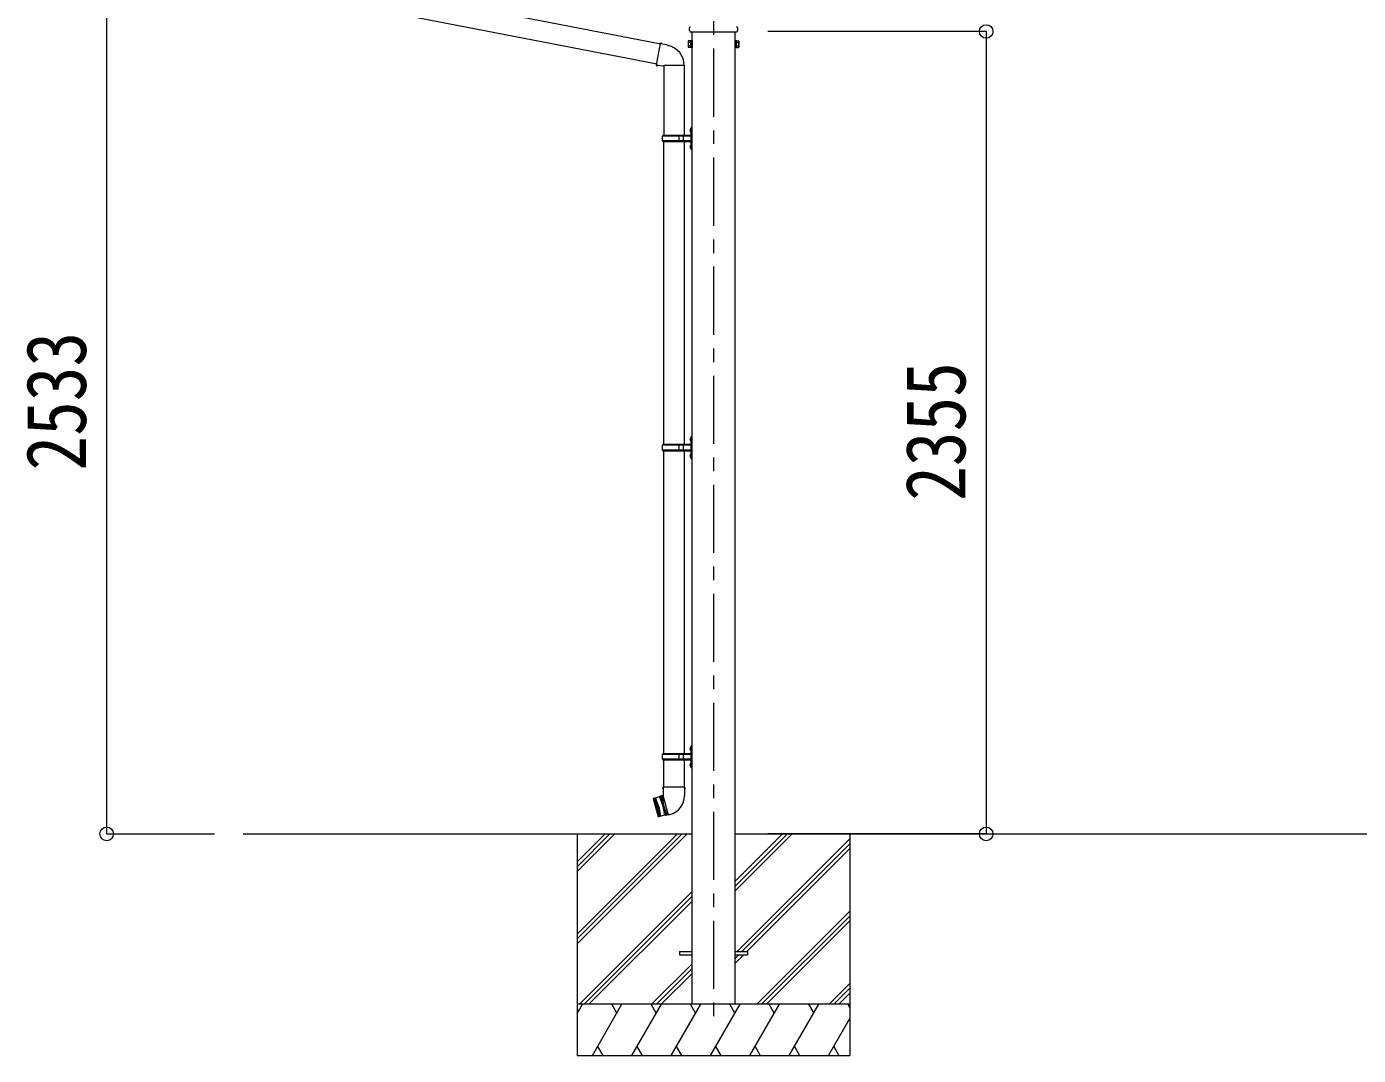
# Model space of a CAD drawing. Units: millimetres at full size, sheet at 1:40. Extents: x -11243 to 11243, y -7760 to 7760.
# Drawn here: x 237 to 4144, y -4939 to -1920 of the extents above; entities that cross this region are included whole.
import ezdxf
from ezdxf.enums import TextEntityAlignment as Align

# ---------------------------------------------------------------- set-up
doc = ezdxf.new("R2010")
doc.units = ezdxf.units.MM
doc.header["$LTSCALE"] = 40
doc.header["$PDMODE"] = 32
doc.header["$PDSIZE"] = 40
doc.linetypes.add('CHAIN1', pattern=[8, 5, -1, 1, -1])
for name, color, linetype, lineweight in [('0-0_0', 7, 'Continuous', 9), ('0-1_本体', 5, 'CHAIN1', 9), ('0-3_ELV2', 7, 'Continuous', 9), ('0-6_OTH_LINE', 6, 'Continuous', 9), ('0-9_OUTLINE', 7, 'Continuous', 9)]:
    doc.layers.add(name, color=color, linetype=linetype, lineweight=lineweight)
doc.styles.add('ＭＳ ゴシック', font='')
doc.styles.get('ＭＳ ゴシック').set_extended_font_data('MS Gothic')

msp = doc.modelspace()

# ---------------------------------------------------------------- linework, layer by layer
at = {"layer": '0-0_0'}
for p, q in [((872.38, -4289.25), (2189.91, -4289.25)), ((1852.41, -4289.25), (1852.41, -4939.25)), ((1852.41, -4583.43), (2146.59, -4289.25)), ((1852.41, -4597.57), (2160.73, -4289.25)), ((1852.41, -4611.72), (2174.88, -4289.25)), ((1852.41, -4399.59), (1962.74, -4289.25)), ((1852.41, -4385.44), (1948.6, -4289.25)), ((1852.41, -4371.3), (1934.46, -4289.25)), ((2314.91, -4457.58), (2483.24, -4289.25)), ((2314.91, -4443.44), (2469.1, -4289.25)), ((2314.91, -4429.3), (2454.96, -4289.25)), ((2314.91, -4289.25), (5489.96, -4289.25)), ((2652.41, -4289.25), (2652.41, -4939.25)), ((2321.59, -4634.75), (2652.41, -4303.93)), ((2335.73, -4634.75), (2652.41, -4318.08)), ((2349.87, -4634.75), (2652.41, -4332.22)), ((1858.72, -4789.25), (2189.91, -4458.07)), ((1872.86, -4789.25), (2189.91, -4472.21)), ((1887, -4789.25), (2189.91, -4486.35)), ((2379.22, -4789.25), (2652.41, -4516.06)), ((2393.36, -4789.25), (2652.41, -4530.21)), ((2407.5, -4789.25), (2652.41, -4544.35)), ((2314.91, -4669.72), (2340.87, -4643.75)), ((2314.91, -4655.57), (2326.73, -4643.75)), ((2189.91, -4670.2), (2070.85, -4789.25)), ((2084.99, -4789.25), (2189.91, -4684.34)), ((2099.14, -4789.25), (2189.91, -4698.48)), ((2591.35, -4789.25), (2652.41, -4728.2)), ((2605.49, -4789.25), (2652.41, -4742.34)), ((2619.64, -4789.25), (2652.41, -4756.48)), ((2652.41, -4789.25), (1852.41, -4789.25)), ((1852.41, -4816.76), (1868.29, -4789.25)), ((1897.16, -4939.25), (1983.76, -4789.25)), ((1968.76, -4815.24), (1953.76, -4789.25)), ((2012.63, -4939.25), (2099.23, -4789.25)), ((2084.23, -4815.24), (2069.23, -4789.25)), ((2128.1, -4939.25), (2214.7, -4789.25)), ((2199.7, -4815.24), (2184.7, -4789.25)), ((2243.57, -4939.25), (2330.17, -4789.25)), ((2315.17, -4815.24), (2300.17, -4789.25)), ((2359.04, -4939.25), (2445.64, -4789.25)), ((2430.64, -4815.24), (2415.64, -4789.25)), ((2474.51, -4939.25), (2561.11, -4789.25)), ((2531.11, -4789.25), (2546.11, -4815.24)), ((2646.58, -4789.25), (2652.41, -4799.35)), ((2589.98, -4939.25), (2652.41, -4831.12)), ((1912.16, -4913.28), (1927.16, -4939.25)), ((2027.63, -4913.28), (2042.63, -4939.25)), ((2143.1, -4913.27), (2158.1, -4939.25)), ((2258.57, -4913.27), (2273.57, -4939.25)), ((2374.04, -4913.28), (2389.04, -4939.25)), ((2489.51, -4913.28), (2504.51, -4939.25)), ((2604.98, -4913.28), (2619.98, -4939.25)), ((1852.41, -4939.25), (2652.41, -4939.25))]:
    msp.add_line(p, q, dxfattribs=at)
at = {"layer": '0-1_本体'}
msp.add_line((2252.41, -1664.43), (2252.41, -4839.87), dxfattribs=at)
at = {"layer": '0-3_ELV2', "color": 4}
for p, q in [((2182.16, -1931.85), (2182.16, -1923.85)), ((2183.86, -1935.25), (2183.86, -1935.25)), ((2183.95, -1920.39), (2183.95, -1920.39)), ((2184.16, -1935.35), (2184.14, -1935.35)), ((2184.16, -1935.35), (2320.66, -1935.35)), ((2189.91, -4789.25), (2189.91, -1935.35)), ((2314.91, -1935.35), (2314.91, -4789.25)), ((2320.68, -1935.35), (2320.66, -1935.35)), ((2320.87, -1920.39), (2320.87, -1920.39)), ((2322.66, -1923.85), (2322.66, -1931.85)), ((2178.41, -1962.75), (2179.17, -1961.44)), ((2178.41, -1962.75), (2178.41, -1979.75)), ((2178.41, -1979.75), (2179.17, -1981.07)), ((2185.41, -1961.44), (2179.17, -1961.44)), ((2185.41, -1966.35), (2179.17, -1966.35)), ((2185.41, -1976.16), (2179.17, -1976.16)), ((2185.41, -1981.07), (2179.17, -1981.07)), ((2185.41, -1981.07), (2185.41, -1961.44)), ((2185.41, -1962.05), (2187.91, -1962.05)), ((2187.91, -1980.45), (2185.41, -1980.45)), ((2314.91, -1981.75), (2316.91, -1981.75)), ((2319.41, -1962.05), (2316.91, -1962.05)), ((2316.91, -1980.45), (2319.41, -1980.45)), ((2319.41, -1981.07), (2319.41, -1961.44)), ((2319.41, -1961.44), (2325.65, -1961.44)), ((2319.41, -1966.35), (2325.65, -1966.35)), ((2319.41, -1976.16), (2325.65, -1976.16)), ((2319.41, -1981.07), (2325.65, -1981.07)), ((2326.41, -1962.75), (2325.65, -1961.44)), ((2326.41, -1979.75), (2325.65, -1981.07)), ((2326.41, -1962.75), (2326.41, -1979.75)), ((2152.41, -4634.75), (2189.91, -4634.75)), ((2152.41, -4634.75), (2152.41, -4643.75)), ((2152.41, -4643.75), (2189.91, -4643.75)), ((2314.91, -4634.75), (2352.41, -4634.75)), ((2314.91, -4643.75), (2352.41, -4643.75)), ((2352.41, -4634.75), (2352.41, -4643.75))]:
    msp.add_line(p, q, dxfattribs=at)
for points in [[(2183.97, -1935.32), (2183.92, -1935.29), (2183.86, -1935.25)], [(2184.14, -1935.35), (2183.98, -1935.32), (2183.97, -1935.32)], [(2320.85, -1935.32), (2320.69, -1935.35), (2320.68, -1935.35)], [(2320.96, -1935.25), (2320.96, -1935.25), (2320.85, -1935.32)], [(2316.91, -1981.75), (2316.91, -1960.75), (2314.91, -1960.75)]]:
    msp.add_lwpolyline(points, dxfattribs=at)
msp.add_lwpolyline([(2187.91, -1981.75), (2187.91, -1960.75), (2189.91, -1960.75), (2189.91, -1981.75)], close=True, dxfattribs=at)
for centre, radius, start, end in [((2186.41, -1923.85), 4.25, 125.37642, 180), ((2186.41, -1931.85), 4.25, 180, 233.11111), ((2183.66, -1919.98), 0.5, 305.4181, 359.95288), ((2321.16, -1919.98), 0.5, 180.04713, 234.58188), ((2318.41, -1923.85), 4.25, 0, 54.62358), ((2318.41, -1931.85), 4.25, 306.88889, 0), ((2194.65, -1971.25), 16.24, 162.41205, 197.58795), ((2182.76, -1963.89), 4.34, 145.61575, 214.38425), ((2182.76, -1978.62), 4.34, 145.61575, 214.38425), ((2310.17, -1971.25), 16.24, 342.41205, 17.58795), ((2322.07, -1963.89), 4.34, 325.61575, 34.38425), ((2322.07, -1978.62), 4.34, 325.61575, 34.38425)]:
    msp.add_arc(centre, radius, start, end, dxfattribs=at)
at = {"layer": '0-6_OTH_LINE'}
for p, q in [((472.36, -4289.25), (472.36, -1756.48)), ((3052.08, -1934.25), (2412.05, -1934.25)), ((3052.08, -1934.25), (3052.08, -4289.25)), ((472.36, -4289.25), (788.6, -4289.25)), ((3052.08, -4289.25), (2412.05, -4289.25))]:
    msp.add_line(p, q, dxfattribs=at)
for p in [(3052.08, -1934.25), (472.36, -4289.25), (3052.08, -4289.25)]:
    msp.add_point(p, dxfattribs=at)
at = {"layer": '0-9_OUTLINE'}
for p, q in [((2097.51, -1971.53), (1120.31, -1781.58)), ((2087.15, -2030.33), (1108.91, -1840.19)), ((2095.36, -1969.13), (2084.3, -2031.86)), ((2095.36, -1969.13), (2096.5, -1967.15)), ((2095.36, -1969.13), (2115, -1972.94)), ((2096.5, -1967.15), (2100.07, -1967.77)), ((2100.07, -1967.77), (2100.48, -1970.12)), ((2115, -1972.94), (2116.68, -1974.57)), ((2116.68, -1974.57), (2118.8, -1975.02)), ((2084.3, -2031.86), (2084.7, -2034.11)), ((2084.3, -2031.86), (2104.06, -2034.99)), ((2084.7, -2034.11), (2088.26, -2034.74)), ((2088.26, -2034.74), (2089.45, -2032.68)), ((2104.06, -2034.99), (2106.26, -2034.01)), ((2106.26, -2034.01), (2106.26, -2034.04)), ((2106.43, -2034.23), (2107.12, -2034.36)), ((2106.56, -2034.4), (2106.56, -2239.26)), ((2165.59, -2034.4), (2107.23, -2034.4)), ((2166.39, -2034.23), (2165.7, -2034.36)), ((2166.26, -2034.4), (2166.26, -2239.26)), ((2183.61, -2222.11), (2185.65, -2223.11)), ((2184.88, -2220.11), (2185.51, -2220.11)), ((2184.88, -2220.11), (2184.88, -2228.41)), ((2185.51, -2220.11), (2185.91, -2220.51)), ((2185.65, -2223.11), (2186.27, -2224.26)), ((2187.91, -2215.76), (2185.91, -2217.76)), ((2185.91, -2217.76), (2185.91, -2278.76)), ((2187.91, -2215.76), (2187.91, -2280.76)), ((2187.91, -2215.76), (2189.91, -2215.76)), ((2102.91, -2241.26), (2103.91, -2239.26)), ((2102.91, -2255.26), (2102.91, -2241.26)), ((2151.4, -2241.26), (2102.91, -2241.26)), ((2102.91, -2255.26), (2103.91, -2257.26)), ((2151.4, -2255.26), (2102.91, -2255.26)), ((2185.41, -2239.26), (2103.91, -2239.26)), ((2103.91, -2257.26), (2185.41, -2257.26)), ((2106.06, -2257.26), (2106.06, -3146.75)), ((2151.4, -2257.26), (2151.4, -2239.26)), ((2152.16, -2239.26), (2154.16, -2241.26)), ((2152.16, -2257.26), (2154.16, -2255.26)), ((2185.41, -2241.26), (2154.16, -2241.26)), ((2185.41, -2255.26), (2154.16, -2255.26)), ((2164.54, -2241.26), (2162.54, -2239.26)), ((2164.54, -2255.26), (2162.54, -2257.26)), ((2164.54, -2255.26), (2164.54, -2241.26)), ((2165.76, -2257.26), (2165.76, -3146.75)), ((2184.88, -2228.41), (2185.51, -2228.41)), ((2183.61, -2270.11), (2185.65, -2271.11)), ((2184.88, -2268.11), (2185.51, -2268.11)), ((2184.88, -2268.11), (2184.88, -2276.41)), ((2184.88, -2276.41), (2185.51, -2276.41)), ((2185.51, -2268.11), (2185.51, -2276.41)), ((2185.51, -2268.11), (2185.91, -2268.51)), ((2185.51, -2276.41), (2185.91, -2276.01)), ((2185.65, -2271.11), (2186.27, -2272.26)), ((2185.91, -2278.76), (2187.91, -2280.76)), ((2189.91, -2280.76), (2187.91, -2280.76)), ((2187.91, -3123.26), (2185.91, -3125.26)), ((2187.91, -3123.26), (2187.91, -3188.26)), ((2187.91, -3123.26), (2189.91, -3123.26)), ((2102.91, -3148.76), (2103.91, -3146.76)), ((2102.91, -3162.76), (2102.91, -3148.76)), ((2151.4, -3148.76), (2102.91, -3148.76)), ((2102.91, -3162.76), (2103.91, -3164.76)), ((2151.4, -3162.76), (2102.91, -3162.76)), ((2185.41, -3146.76), (2103.91, -3146.76)), ((2151.4, -3164.76), (2151.4, -3146.76)), ((2152.16, -3146.76), (2154.16, -3148.76)), ((2152.16, -3164.76), (2154.16, -3162.76)), ((2185.41, -3148.76), (2154.16, -3148.76)), ((2185.41, -3162.76), (2154.16, -3162.76)), ((2164.54, -3148.76), (2162.54, -3146.76)), ((2164.54, -3162.76), (2162.54, -3164.76)), ((2164.54, -3162.76), (2164.54, -3148.76)), ((2183.61, -3129.61), (2185.65, -3130.61)), ((2184.88, -3127.61), (2185.51, -3127.61)), ((2184.88, -3127.61), (2184.88, -3135.91)), ((2184.88, -3135.91), (2185.51, -3135.91)), ((2185.51, -3127.61), (2185.91, -3128.01)), ((2185.65, -3130.61), (2186.27, -3131.76)), ((2185.91, -3125.26), (2185.91, -3186.26)), ((2103.91, -3164.76), (2185.41, -3164.76)), ((2106.06, -3164.75), (2106.06, -4054.26)), ((2165.76, -3164.75), (2165.76, -4054.26)), ((2183.61, -3177.61), (2185.65, -3178.61)), ((2184.88, -3175.61), (2185.51, -3175.61)), ((2184.88, -3175.61), (2184.88, -3183.91)), ((2184.88, -3183.91), (2185.51, -3183.91)), ((2185.51, -3175.61), (2185.51, -3183.91)), ((2185.51, -3175.61), (2185.91, -3176.01)), ((2185.51, -3183.91), (2185.91, -3183.51)), ((2185.65, -3178.61), (2186.27, -3179.76)), ((2185.91, -3186.26), (2187.91, -3188.26)), ((2189.91, -3188.26), (2187.91, -3188.26)), ((2102.91, -4056.26), (2103.91, -4054.26)), ((2102.91, -4070.26), (2102.91, -4056.26)), ((2151.4, -4056.26), (2102.91, -4056.26)), ((2185.41, -4054.26), (2103.91, -4054.26)), ((2151.4, -4072.26), (2151.4, -4054.26)), ((2152.16, -4054.26), (2154.16, -4056.26)), ((2185.41, -4056.26), (2154.16, -4056.26)), ((2164.54, -4056.26), (2162.54, -4054.26)), ((2164.54, -4070.26), (2164.54, -4056.26)), ((2183.61, -4037.11), (2185.65, -4038.11)), ((2184.88, -4035.11), (2185.51, -4035.11)), ((2184.88, -4035.11), (2184.88, -4043.41)), ((2184.88, -4043.41), (2185.51, -4043.41)), ((2185.51, -4035.11), (2185.91, -4035.51)), ((2185.65, -4038.11), (2186.27, -4039.26)), ((2187.91, -4030.76), (2185.91, -4032.76)), ((2185.91, -4032.76), (2185.91, -4093.76)), ((2187.91, -4030.76), (2187.91, -4095.76)), ((2187.91, -4030.76), (2189.91, -4030.76)), ((2102.91, -4070.26), (2103.91, -4072.26)), ((2151.4, -4070.26), (2102.91, -4070.26)), ((2103.91, -4072.26), (2185.41, -4072.26)), ((2106.06, -4072.26), (2106.06, -4151.96)), ((2152.16, -4072.26), (2154.16, -4070.26)), ((2185.41, -4070.26), (2154.16, -4070.26)), ((2164.54, -4070.26), (2162.54, -4072.26)), ((2165.76, -4072.26), (2165.76, -4151.96)), ((2183.61, -4085.11), (2185.65, -4086.11)), ((2184.88, -4083.11), (2185.51, -4083.11)), ((2184.88, -4083.11), (2184.88, -4091.41)), ((2184.88, -4091.41), (2185.51, -4091.41)), ((2185.51, -4083.11), (2185.51, -4091.41)), ((2185.51, -4083.11), (2185.91, -4083.51)), ((2185.51, -4091.41), (2185.91, -4091.01)), ((2185.65, -4086.11), (2186.27, -4087.26)), ((2185.91, -4093.76), (2187.91, -4095.76)), ((2189.91, -4095.76), (2187.91, -4095.76)), ((2096.49, -4178.34), (2093.85, -4180.09)), ((2096.49, -4178.34), (2098.42, -4177.82)), ((2111.58, -4234.66), (2096.49, -4178.34)), ((2101.38, -4177.29), (2098.42, -4177.82)), ((2098.42, -4177.82), (2113.51, -4234.14)), ((2104.28, -4176.51), (2101.38, -4177.29)), ((2101.38, -4177.29), (2105.97, -4205.98)), ((2104.21, -4151.96), (2102.51, -4156.46)), ((2104.24, -4156.96), (2102.51, -4156.46)), ((2104.35, -4175.2), (2103.96, -4175.31)), ((2103.96, -4175.31), (2119.57, -4233.55)), ((2167.61, -4151.96), (2104.21, -4151.96)), ((2104.21, -4151.96), (2104.35, -4175.2)), ((2167.61, -4151.96), (2167.46, -4176.96)), ((2075.63, -4185.49), (2075.98, -4184.87)), ((2075.63, -4185.49), (2089.94, -4238.9)), ((2093.85, -4180.09), (2075.98, -4184.87)), ((2090.55, -4239.25), (2075.98, -4184.87)), ((2079.84, -4183.84), (2094.42, -4238.22)), ((2084.23, -4211.81), (2079.84, -4183.84)), ((2081.78, -4183.32), (2096.35, -4237.7)), ((2091.96, -4209.73), (2081.78, -4183.32)), ((2084.23, -4211.81), (2094.42, -4238.22)), ((2091.96, -4209.73), (2096.35, -4237.7)), ((2116.34, -4233.12), (2105.97, -4205.98)), ((2090.55, -4239.25), (2089.94, -4238.9)), ((2108.42, -4234.47), (2090.55, -4239.25)), ((2111.58, -4234.66), (2108.42, -4234.47)), ((2111.58, -4234.66), (2113.51, -4234.14)), ((2116.34, -4233.12), (2113.51, -4234.14)), ((2119.24, -4232.34), (2116.34, -4233.12)), ((2119.57, -4233.55), (2124.47, -4232.24))]:
    msp.add_line(p, q, dxfattribs=at)
for points in [[(2183.61, -2226.4), (2185.65, -2225.41), (2186.27, -2224.26)], [(2185.51, -2220.11), (2185.51, -2228.41), (2185.91, -2228.01)], [(2183.61, -2274.4), (2185.65, -2273.41), (2186.27, -2272.26)], [(2183.61, -3133.9), (2185.65, -3132.91), (2186.27, -3131.76)], [(2185.51, -3127.61), (2185.51, -3135.91), (2185.91, -3135.51)], [(2183.61, -3181.9), (2185.65, -3180.91), (2186.27, -3179.76)], [(2183.61, -4041.4), (2185.65, -4040.41), (2186.27, -4039.26)], [(2185.51, -4035.11), (2185.51, -4043.41), (2185.91, -4043.01)], [(2183.61, -4089.4), (2185.65, -4088.41), (2186.27, -4087.26)], [(2167.61, -4151.96), (2169.11, -4156.46), (2167.58, -4156.96)], [(2093.85, -4180.09), (2104.03, -4206.5), (2108.42, -4234.47)]]:
    msp.add_lwpolyline(points, dxfattribs=at)
for centre, radius, start, end in [((2106.26, -2034.01), 60.3, 359.96938, 78), ((2106.46, -2034.04), 0.2, 180, 260), ((2107.07, -2034.65), 0.3, 57.22653, 80), ((2165.75, -2034.65), 0.3, 100, 122.77347), ((2166.36, -2034.04), 0.2, 280, 359.96938), ((2189.21, -2224.26), 6, 136.21765, 223.78235), ((2185.41, -2238.76), 0.5, 270, 0), ((2185.41, -2240.76), 0.5, 270, 0), ((2185.41, -2255.76), 0.5, 0, 90), ((2185.41, -2257.76), 0.5, 0, 90), ((2189.21, -2272.26), 6, 136.21765, 223.78235), ((2189.21, -3131.76), 6, 136.21765, 223.78235), ((2185.41, -3146.26), 0.5, 270, 0), ((2185.41, -3148.26), 0.5, 270, 0), ((2185.41, -3163.26), 0.5, 0, 90), ((2189.21, -3179.76), 6, 136.21765, 223.78235), ((2185.41, -3165.26), 0.5, 0, 90), ((2189.21, -4039.26), 6, 136.21765, 223.78235), ((2185.41, -4053.76), 0.5, 270, 0), ((2185.41, -4055.76), 0.5, 270, 0), ((2189.21, -4087.26), 6, 136.21765, 223.78235), ((2185.41, -4070.76), 0.5, 0, 90), ((2185.41, -4072.76), 0.5, 0, 90), ((2109.46, -4176.21), 58, 285, 359.65623)]:
    msp.add_arc(centre, radius, start, end, dxfattribs=at)

# ---------------------------------------------------------------- texts
at = {"layer": '0-6_OTH_LINE', "color": 7, "style": 'ＭＳ ゴシック', "width": 0.85}
for s, p in [('2533', (464.36, -3222.87)), ('2355', (3044.08, -3311.75))]:
    msp.add_text(s, height=176, rotation=90, dxfattribs=at).set_placement(p, align=Align.BOTTOM_LEFT)

doc.saveas('drawing.dxf')
